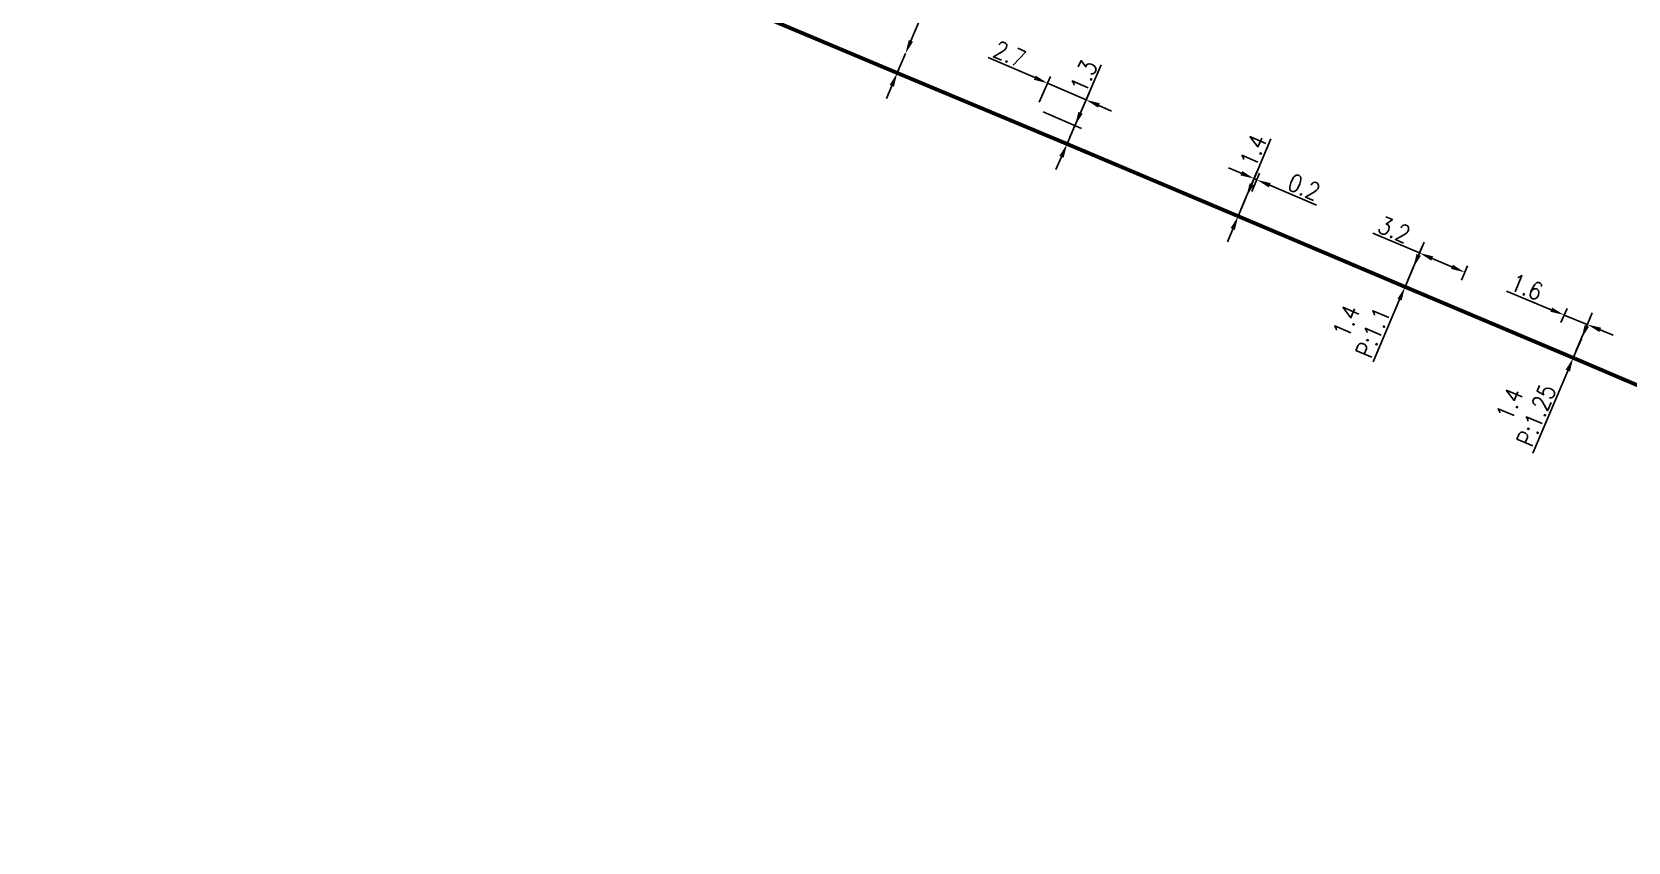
# Model space of a CAD drawing. Header units: millimetres. Extents: x 185000 to 186000, y 127990 to 129010.
# Drawn here: x 185495.9 to 185599.1, y 128864.8 to 128917.2 of the extents above; entities that cross this region are included whole.
import ezdxf

# ---------------------------------------------------------------- set-up
doc = ezdxf.new("R2010")
doc.units = ezdxf.units.MM
doc.header["$PDMODE"] = 34
doc.linetypes.add('L_25_AP', pattern=[2000, 1000, 1000])
doc.layers.get('DEFPOINTS').update_dxf_attribs({"linetype": 'CONTINUOUS'})
doc.layers.add('L_150', color=1, linetype='CONTINUOUS')
doc.styles.get("Standard").update_dxf_attribs({"font": 'romans.shx', "width": 0.85})
doc.dimstyles.get("Standard").update_dxf_attribs({"dimtxt": 1.5, "dimasz": 1.2, "dimexe": 0.625, "dimexo": 0.625, "dimgap": 0.25, "dimtad": 1, "dimdec": 1, "dimzin": 0, "dimdsep": 46, "dimtxsty": 'Standard', "dimcen": -0.5, "dimadec": 0, "dimazin": 0, "dimtfac": 1, "dimtdec": 1, "dimtmove": 0, "dimatfit": 3, "dimfxl": 0, "dimtolj": 1, "dimtzin": 0, "dimarcsym": 0})

# ---------------------------------------------------------------- blocks, each defined once
blk = doc.blocks.new('*D660')
at = {"layer": 'DEFPOINTS', "color": 0, "linetype": 'Continuous', "transparency": 16777216}
for p in [(185561.56, 128913.92), (185560.84, 128912.26), (185562.82, 128909.99)]:
    blk.add_point(p, dxfattribs=at)
at = {"layer": 'L_150', "color": 0, "linetype": 'Continuous', "lineweight": -2, "transparency": 16777216}
for p, q in [((185560.73, 128914.28), (185557.72, 128915.58)), ((185561.02, 128912.69), (185561.74, 128914.35)), ((185564.05, 128912.84), (185561.56, 128913.92)), ((185563, 128910.42), (185564.24, 128913.27)), ((185564.88, 128912.48), (185565.7, 128912.12))]:
    blk.add_line(p, q, dxfattribs=at)
at = {"layer": 'L_150', "color": 0, "linetype": 'Continuous', "transparency": 16777216}
for points in [[(185560.79, 128914.41), (185560.67, 128914.14), (185561.56, 128913.92)], [(185564.94, 128912.62), (185564.82, 128912.34), (185564.05, 128912.84)]]:
    blk.add_solid(points, dxfattribs=at)
at = {"layer": 'L_150', "color": 0, "linetype": 'Continuous', "transparency": 16777216, "insert": (185559.11, 128915.79), "char_height": 1.125, "attachment_point": 5, "rotation": 336.5703}
blk.add_mtext('\\A1;2.7', dxfattribs=at)
blk = doc.blocks.new('*D661')
at = {"layer": 'DEFPOINTS', "color": 0, "linetype": 'Continuous', "transparency": 16777216}
for p in [(185560.84, 128912.26), (185563.33, 128911.18), (185562.82, 128909.99)]:
    blk.add_point(p, dxfattribs=at)
at = {"layer": 'L_150', "color": 0, "linetype": 'Continuous', "lineweight": -2, "transparency": 16777216}
for p, q in [((185563.69, 128912), (185565.03, 128915.1)), ((185561.27, 128912.07), (185563.76, 128910.99)), ((185562.82, 128909.99), (185563.33, 128911.18)), ((185562.46, 128909.16), (185562.1, 128908.33))]:
    blk.add_line(p, q, dxfattribs=at)
at = {"layer": 'L_150', "color": 0, "linetype": 'Continuous', "transparency": 16777216}
for points in [[(185563.55, 128912.06), (185563.83, 128911.95), (185563.33, 128911.18)], [(185562.32, 128909.22), (185562.6, 128909.1), (185562.82, 128909.99)]]:
    blk.add_solid(points, dxfattribs=at)
at = {"layer": 'L_150', "color": 0, "linetype": 'Continuous', "transparency": 16777216, "insert": (185563.9, 128914.37), "char_height": 1.125, "attachment_point": 5, "rotation": 66.5703}
blk.add_mtext('\\A1;1.3', dxfattribs=at)
blk = doc.blocks.new('*D662')
at = {"layer": 'DEFPOINTS', "color": 0, "linetype": 'Continuous', "transparency": 16777216}
for p in [(185552.37, 128915.83), (185552.37, 128915.83), (185551.84, 128914.58)]:
    blk.add_point(p, dxfattribs=at)
at = {"layer": 'L_150', "color": 0, "linetype": 'Continuous', "lineweight": -2, "transparency": 16777216}
for p, q in [((185552.72, 128916.66), (185553.96, 128919.59)), ((185551.84, 128914.58), (185552.37, 128915.83)), ((185551.49, 128913.75), (185551.14, 128912.92))]:
    blk.add_line(p, q, dxfattribs=at)
at = {"layer": 'L_150', "color": 0, "linetype": 'Continuous', "transparency": 16777216}
for points in [[(185552.58, 128916.71), (185552.86, 128916.6), (185552.37, 128915.83)], [(185551.35, 128913.81), (185551.63, 128913.69), (185551.84, 128914.58)]]:
    blk.add_solid(points, dxfattribs=at)
at = {"layer": 'L_150', "color": 0, "linetype": 'Continuous', "transparency": 16777216, "insert": (185552.82, 128918.83), "char_height": 1.125, "attachment_point": 5, "rotation": 67.1255}
blk.add_mtext('\\A1;1.4', dxfattribs=at)
blk = doc.blocks.new('*D665')
at = {"layer": 'DEFPOINTS', "color": 0, "linetype": 'Continuous', "transparency": 16777216}
for p in [(185575.09, 128907.67), (185574.59, 128906.49), (185573.88, 128905.32)]:
    blk.add_point(p, dxfattribs=at)
at = {"layer": 'L_150', "color": 0, "linetype": 'Continuous', "lineweight": -2, "transparency": 16777216}
for p, q in [((185574.08, 128908.1), (185573.25, 128908.45)), ((185574.06, 128905.75), (185575.09, 128908.18)), ((185574.77, 128906.92), (185575.27, 128908.1)), ((185574.91, 128907.75), (185575.09, 128907.67)), ((185575.92, 128907.32), (185578.94, 128906.04))]:
    blk.add_line(p, q, dxfattribs=at)
at = {"layer": 'L_150', "color": 0, "linetype": 'Continuous', "transparency": 16777216}
for points in [[(185574.14, 128908.24), (185574.02, 128907.96), (185574.91, 128907.75)], [(185575.98, 128907.46), (185575.86, 128907.18), (185575.09, 128907.67)]]:
    blk.add_solid(points, dxfattribs=at)
at = {"layer": 'L_150', "color": 0, "linetype": 'Continuous', "transparency": 16777216, "insert": (185578.14, 128907.2), "char_height": 1.125, "attachment_point": 5, "rotation": 337.0413}
blk.add_mtext('\\A1;0.2', dxfattribs=at)
blk = doc.blocks.new('*D666')
at = {"layer": 'DEFPOINTS', "color": 0, "linetype": 'Continuous', "transparency": 16777216}
for p in [(185574.4, 128906.56), (185574.4, 128906.56), (185573.88, 128905.32)]:
    blk.add_point(p, dxfattribs=at)
at = {"layer": 'L_150', "color": 0, "linetype": 'Continuous', "lineweight": -2, "transparency": 16777216}
for p, q in [((185574.76, 128907.39), (185576, 128910.33)), ((185573.88, 128905.32), (185574.4, 128906.56)), ((185573.53, 128904.49), (185573.18, 128903.66))]:
    blk.add_line(p, q, dxfattribs=at)
at = {"layer": 'L_150', "color": 0, "linetype": 'Continuous', "transparency": 16777216}
for points in [[(185574.62, 128907.45), (185574.89, 128907.33), (185574.4, 128906.56)], [(185573.39, 128904.55), (185573.67, 128904.43), (185573.88, 128905.32)]]:
    blk.add_solid(points, dxfattribs=at)
at = {"layer": 'L_150', "color": 0, "linetype": 'Continuous', "transparency": 16777216, "insert": (185574.86, 128909.57), "char_height": 1.125, "attachment_point": 5, "rotation": 67.0413}
blk.add_mtext('\\A1;1.4', dxfattribs=at)
blk = doc.blocks.new('*D667')
at = {"layer": 'DEFPOINTS', "color": 0, "linetype": 'Continuous', "transparency": 16777216}
for p in [(185588.53, 128901.69), (185584.67, 128900.75), (185588.12, 128900.75)]:
    blk.add_point(p, dxfattribs=at)
at = {"layer": 'L_150', "color": 0, "linetype": 'Continuous', "lineweight": -2, "transparency": 16777216}
for p, q in [((185585.6, 128902.94), (185582.58, 128904.22)), ((185584.85, 128901.18), (185585.78, 128903.37)), ((185587.7, 128902.04), (185586.43, 128902.59)), ((185588.31, 128901.18), (185588.71, 128902.12))]:
    blk.add_line(p, q, dxfattribs=at)
at = {"layer": 'L_150', "color": 0, "linetype": 'Continuous', "transparency": 16777216}
for points in [[(185586.49, 128902.72), (185586.37, 128902.45), (185585.6, 128902.94)], [(185587.76, 128902.18), (185587.64, 128901.91), (185588.53, 128901.69)]]:
    blk.add_solid(points, dxfattribs=at)
at = {"layer": 'L_150', "color": 0, "linetype": 'Continuous', "transparency": 16777216, "insert": (185583.97, 128904.45), "char_height": 1.125, "attachment_point": 5, "rotation": 336.9034}
blk.add_mtext('\\A1;3.2', dxfattribs=at)
blk = doc.blocks.new('*D668')
at = {"layer": 'DEFPOINTS', "color": 0, "linetype": 'Continuous', "transparency": 16777216}
for p in [(185585.2, 128901.99), (185585.2, 128901.99), (185584.67, 128900.75)]:
    blk.add_point(p, dxfattribs=at)
at = {"layer": 'L_150', "color": 0, "linetype": 'Continuous', "lineweight": -2, "transparency": 16777216}
for p, q in [((185585.55, 128902.82), (185585.9, 128903.65)), ((185585.2, 128901.99), (185584.67, 128900.75)), ((185584.32, 128899.93), (185582.6, 128895.9))]:
    blk.add_line(p, q, dxfattribs=at)
at = {"layer": 'L_150', "color": 0, "linetype": 'Continuous', "transparency": 16777216}
for points in [[(185585.41, 128902.88), (185585.69, 128902.76), (185585.2, 128901.99)], [(185584.18, 128899.98), (185584.45, 128899.87), (185584.67, 128900.75)]]:
    blk.add_solid(points, dxfattribs=at)
at = {"layer": 'L_150', "color": 0, "linetype": 'Continuous', "transparency": 16777216, "insert": (185581.73, 128898.16), "char_height": 1.125, "attachment_point": 5, "rotation": 66.9034}
blk.add_mtext('\\A1;1.4\\PP:1.1', dxfattribs=at)
blk = doc.blocks.new('*D669')
at = {"layer": 'DEFPOINTS', "color": 0, "linetype": 'Continuous', "transparency": 16777216}
for p in [(185594.96, 128898.93), (185594.57, 128898.02), (185595.54, 128896.16)]:
    blk.add_point(p, dxfattribs=at)
at = {"layer": 'L_150', "color": 0, "linetype": 'Continuous', "lineweight": -2, "transparency": 16777216}
for p, q in [((185594.12, 128899.27), (185591.22, 128900.47)), ((185594.75, 128898.45), (185595.14, 128899.36)), ((185596.45, 128898.32), (185594.96, 128898.93)), ((185595.72, 128896.59), (185596.64, 128898.75)), ((185597.29, 128897.97), (185598.12, 128897.63))]:
    blk.add_line(p, q, dxfattribs=at)
at = {"layer": 'L_150', "color": 0, "linetype": 'Continuous', "transparency": 16777216}
for points in [[(185594.18, 128899.41), (185594.07, 128899.14), (185594.96, 128898.93)], [(185597.34, 128898.11), (185597.23, 128897.83), (185596.45, 128898.32)]]:
    blk.add_solid(points, dxfattribs=at)
at = {"layer": 'L_150', "color": 0, "linetype": 'Continuous', "transparency": 16777216, "insert": (185592.54, 128900.74), "char_height": 1.125, "attachment_point": 5, "rotation": 337.6387}
blk.add_mtext('\\A1;1.6', dxfattribs=at)
blk = doc.blocks.new('*D670')
at = {"layer": 'DEFPOINTS', "color": 0, "linetype": 'Continuous', "transparency": 16777216}
for p in [(185596.07, 128897.4), (185596.07, 128897.4), (185595.54, 128896.16)]:
    blk.add_point(p, dxfattribs=at)
at = {"layer": 'L_150', "color": 0, "linetype": 'Continuous', "lineweight": -2, "transparency": 16777216}
for p, q in [((185596.42, 128898.23), (185596.77, 128899.06)), ((185596.07, 128897.4), (185595.54, 128896.16)), ((185595.19, 128895.33), (185592.93, 128890))]:
    blk.add_line(p, q, dxfattribs=at)
at = {"layer": 'L_150', "color": 0, "linetype": 'Continuous', "transparency": 16777216}
for points in [[(185596.28, 128898.29), (185596.56, 128898.17), (185596.07, 128897.4)], [(185595.05, 128895.39), (185595.33, 128895.27), (185595.54, 128896.16)]]:
    blk.add_solid(points, dxfattribs=at)
at = {"layer": 'L_150', "color": 0, "linetype": 'Continuous', "transparency": 16777216, "insert": (185592.29, 128892.81), "char_height": 1.125, "attachment_point": 5, "rotation": 67.0483}
blk.add_mtext('\\A1;1.4\\PP:1.25', dxfattribs=at)

msp = doc.modelspace()

# ---------------------------------------------------------------- linework, layer by layer
at = {"layer": 'L_150', "linetype": 'L_25_AP', "const_width": 0.25, "flags": 128}
msp.add_lwpolyline([(185468.01, 128949.61), (185469.78, 128949.26), (185469.78, 128949.26), (185470.28, 128949.16), (185480.41, 128944.61), (185491.91, 128939.93), (185491.91, 128939.93), (185498.66, 128937.1), (185500.43, 128936.36), (185502.63, 128935.94), (185504.11, 128935.28), (185504.11, 128935.28), (185513.21, 128931.2, -0.347084), (185513.33, 128930.92, 0.514698), (185513.47, 128930.66), (185518.8, 128928.08), (185540.8, 128919.22), (185551.84, 128914.58), (185551.84, 128914.58), (185562.82, 128909.99), (185573.88, 128905.32), (185584.67, 128900.75), (185595.54, 128896.16), (185606.53, 128891.47), (185617.39, 128886.73), (185617.39, 128886.73), (185628.33, 128882.02), (185628.33, 128882.02), (185639.33, 128877.58), (185639.6, 128877.46), (185650.27, 128872.89), (185650.27, 128872.89), (185661.21, 128868.24), (185661.21, 128868.24), (185667.16, 128865.75), (185694.03, 128854.51), (185704.86, 128849.95), (185715.83, 128845.29), (185725.33, 128841.25), (185725.33, 128841.25), (185736.35, 128836.63), (185750.2, 128830.77), (185753.55, 128829.35), (185779.72, 128818.27), (185779.72, 128818.27), (185779.72, 128818.27), (185779.72, 128818.27), (185779.72, 128818.27), (185779.72, 128818.27), (185779.72, 128818.27), (185779.72, 128818.27), (185779.72, 128818.27), (185790.88, 128813.71), (185792.23, 128813.03), (185793.36, 128812.55), (185793.36, 128812.55), (185795.35, 128808.91), (185798.04, 128807.58), (185801.11, 128807.2), (185806.11, 128806.8), (185806.11, 128806.8), (185817.54, 128802.09), (185820.38, 128800.97), (185820.38, 128800.97), (185831.34, 128796.11), (185842.45, 128791.48), (185853.57, 128787.37), (185853.57, 128787.37), (185864.56, 128782.91), (185864.56, 128782.91), (185886.73, 128773.67), (185886.73, 128773.67), (185897.73, 128769.21), (185908.84, 128764.84), (185920.22, 128761.7), (185931.68, 128758.32), (185932.85, 128758.02), (185936.24, 128757.15), (185936.24, 128757.15), (185947.19, 128756.19), (185949.86, 128755.78), (185953.83, 128756.4), (185954.17, 128756.45)], format="xyb", dxfattribs=at)

# ---------------------------------------------------------------- dimensions: what is measured, and where the dimension line sits
at = {"layer": 'L_150', "linetype": 'Continuous'}
for base, p1, p2, angle, override, picture, middle in [((185552.3678, 128915.8258), (185551.843, 128914.582), (185552.3678, 128915.8258), 247.1255, {"dimscale": 0.75, "dimatfit": 0}, '*D662', (185553.5121, 128918.5381)), ((185561.56, 128913.92), (185562.82, 128909.99), (185560.84, 128912.26), 336.5703, {"dimscale": 0.75, "dimatfit": 0}, '*D660', (185558.81, 128915.11)), ((185563.33, 128911.18), (185562.82, 128909.99), (185560.84, 128912.26), 246.5703, {"dimscale": 0.75, "dimatfit": 0}, '*D661', (185564.59, 128914.07)), ((185574.4045, 128906.563), (185573.878, 128905.32), (185574.4045, 128906.563), 247.0413, {"dimscale": 0.75, "dimlfac": 1, "dimlunit": 2, "dimatfit": 0}, '*D666', (185575.5528, 128909.2736)), ((185575.09, 128907.67), (185573.88, 128905.32), (185574.59, 128906.49), 157.0413, {"dimscale": 0.75, "dimatfit": 0}, '*D665', (185577.84, 128906.51)), ((185588.53, 128901.69), (185584.67, 128900.75), (185588.12, 128900.75), 156.9034, {"dimscale": 0.75}, '*D667', (185583.68, 128903.76)), ((185594.96, 128898.93), (185595.54, 128896.16), (185594.57, 128898.02), 337.6387, {"dimscale": 0.75, "dimatfit": 0}, '*D669', (185592.25, 128900.04))]:
    dim = msp.add_linear_dim(base=base, p1=p1, p2=p2, angle=angle, dimstyle='Standard', override=override, dxfattribs=at)
    dim.commit()
    dim.dimension.update_dxf_attribs({"geometry": picture, "text_midpoint": middle, "dimtype": 160})
for base, p1, p2, angle, text, picture, middle in [((185585.2, 128901.99), (185584.67, 128900.75), (185585.2, 128901.99), 246.9034, '<>\\PP:1.1', '*D668', (185583.28, 128897.5)), ((185596.06638, 128897.40138), (185595.53994, 128896.15825), (185596.06638, 128897.40138), 247.0483, '<>\\PP:1.25', '*D670', (185593.84155, 128892.14769))]:
    dim = msp.add_linear_dim(base=base, p1=p1, p2=p2, angle=angle, text=text, dimstyle='Standard', override={"dimscale": 0.75, "dimatfit": 0}, dxfattribs=at)
    dim.commit()
    dim.dimension.update_dxf_attribs({"geometry": picture, "text_midpoint": middle, "dimtype": 160})

doc.saveas('drawing.dxf')
